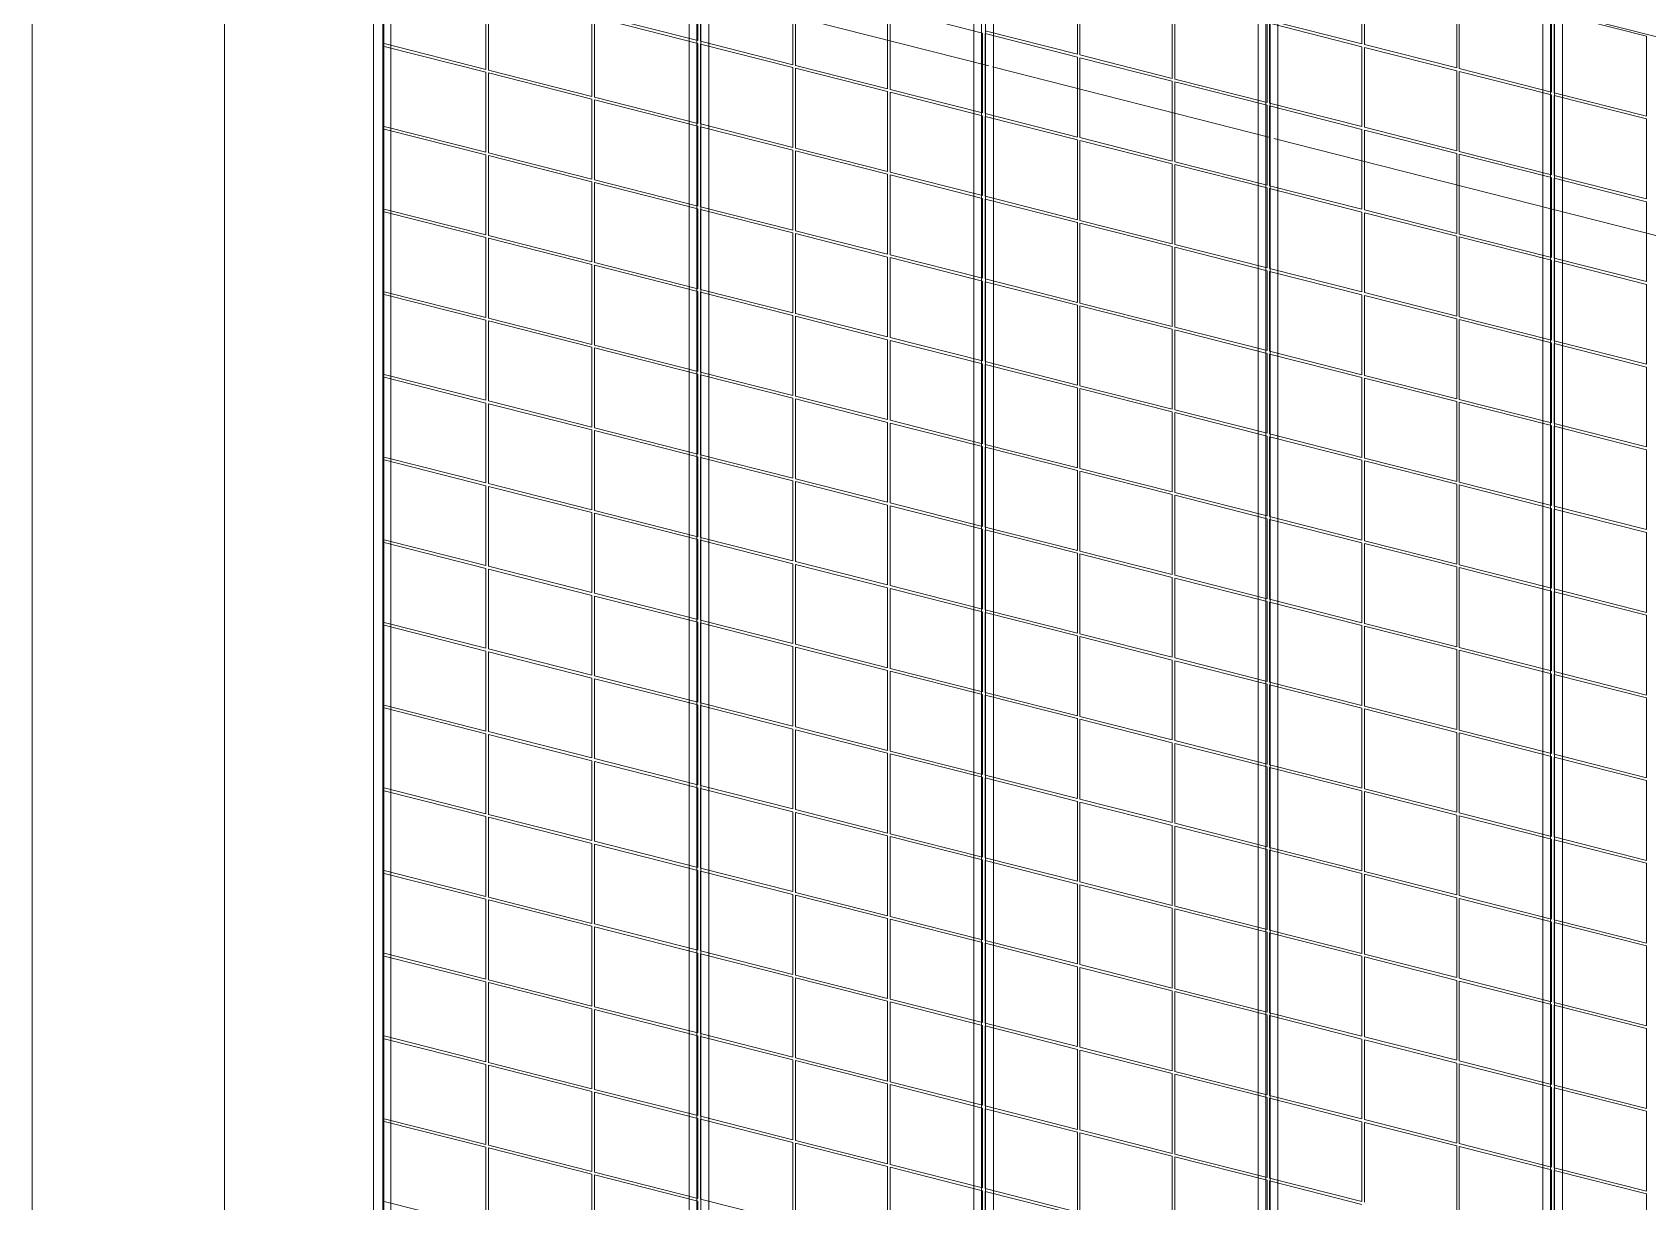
# Paper-space layout '02 Building 3D Model' of a CAD drawing. Header units: millimetres. Extents: x 5 to 415, y 7 to 290.
# Drawn here: x 5 to 89.1, y 134.3 to 195.2 of the extents above; entities that cross this region are included whole.
import ezdxf

# ---------------------------------------------------------------- set-up
doc = ezdxf.new("R2010")
doc.units = ezdxf.units.MM
doc.layers.add('MODEL_3D_VIEW', color=7, linetype='Continuous', lineweight=9)
doc.layers.add('SHEET', color=7, linetype='Continuous')

# ---------------------------------------------------------------- blocks, each defined once
blk = doc.blocks.new('SHEET_02_BUILDING_3D')
at = {"layer": 'MODEL_3D_VIEW', "lineweight": 9}
for p, q in [((22.764, 211.821), (22.764, 91.216)), ((23.248, 91.191), (23.248, 211.795)), ((23.302, 91.079), (23.302, 211.684)), ((23.661, 91.093), (23.661, 211.698)), ((138.954, 182.442), (26.744, 210.961)), ((39.201, 207.748), (39.201, 87.144)), ((39.596, 207.64), (39.596, 87.036)), ((39.812, 86.981), (39.812, 207.585)), ((40.224, 86.884), (40.224, 207.488)), ((54.014, 203.983), (54.014, 92.77)), ((54.409, 203.875), (54.409, 92.563)), ((54.625, 92.509), (54.625, 203.821)), ((55.037, 97.354), (55.037, 203.723)), ((68.826, 200.219), (68.826, 79.614)), ((69.222, 200.111), (69.222, 79.506)), ((69.437, 79.451), (69.437, 200.056)), ((69.85, 79.354), (69.85, 199.959)), ((39.655, 194.792), (39.655, 198.955)), ((39.79, 198.921), (39.79, 194.758)), ((74.218, 194.623), (74.218, 198.785)), ((74.353, 198.751), (74.353, 194.588)), ((44.593, 193.538), (44.593, 197.7)), ((44.727, 197.666), (44.727, 193.503)), ((59.406, 194.08), (59.406, 198.242)), ((59.54, 198.208), (59.54, 194.046)), ((28.613, 193.292), (28.613, 197.454)), ((28.748, 197.42), (28.748, 193.257)), ((39.669, 197.319), (54.796, 193.474)), ((64.343, 192.825), (64.343, 196.987)), ((64.478, 196.953), (64.478, 192.791)), ((79.156, 193.368), (79.156, 197.53)), ((79.291, 197.496), (79.291, 193.333)), ((34.134, 191.888), (34.134, 196.051)), ((34.269, 196.162), (39.655, 194.792)), ((39.655, 194.647), (34.269, 196.016)), ((34.269, 196.016), (34.269, 191.854)), ((49.53, 192.283), (49.53, 196.445)), ((54.468, 195.19), (49.665, 196.411)), ((49.665, 196.411), (49.665, 192.248)), ((83.639, 196.454), (83.639, 75.849)), ((84.035, 196.346), (84.035, 75.741)), ((84.094, 192.113), (84.094, 196.275)), ((89.031, 195.02), (84.228, 196.241)), ((84.228, 196.241), (84.228, 192.079)), ((84.25, 75.687), (84.25, 196.291)), ((84.662, 75.589), (84.662, 196.194)), ((54.468, 191.028), (54.468, 195.19)), ((54.603, 195.301), (59.406, 194.08)), ((59.406, 193.935), (54.603, 195.156)), ((54.603, 195.156), (54.603, 190.993)), ((69.281, 191.57), (69.281, 195.732)), ((69.415, 195.843), (74.218, 194.623)), ((74.218, 194.478), (69.415, 195.698)), ((69.415, 195.698), (69.415, 191.536)), ((23.324, 194.636), (28.613, 193.292)), ((28.613, 193.147), (23.324, 194.491)), ((39.655, 190.485), (39.655, 194.647)), ((39.79, 194.758), (44.593, 193.538)), ((44.593, 193.393), (39.79, 194.613)), ((39.79, 194.613), (39.79, 190.451)), ((74.218, 190.315), (74.218, 194.478)), ((74.353, 194.588), (79.156, 193.368)), ((79.156, 193.223), (74.353, 194.443)), ((74.353, 194.443), (74.353, 190.281)), ((89.031, 190.858), (89.031, 195.02)), ((44.727, 193.503), (49.53, 192.283)), ((59.406, 189.773), (59.406, 193.935)), ((59.54, 194.046), (64.343, 192.825)), ((64.343, 192.68), (59.54, 193.901)), ((59.54, 193.901), (59.54, 189.739)), ((28.613, 188.984), (28.613, 193.147)), ((28.748, 193.257), (34.134, 191.888)), ((34.134, 191.743), (28.748, 193.112)), ((28.748, 193.112), (28.748, 188.95)), ((44.593, 189.23), (44.593, 193.393)), ((49.53, 192.138), (44.727, 193.358)), ((44.727, 193.358), (44.727, 189.196)), ((54.988, 193.426), (69.445, 189.751)), ((64.343, 188.518), (64.343, 192.68)), ((64.478, 192.791), (69.281, 191.57)), ((69.281, 191.425), (64.478, 192.646)), ((64.478, 192.646), (64.478, 188.484)), ((79.156, 189.06), (79.156, 193.223)), ((79.291, 193.333), (84.094, 192.113)), ((84.094, 191.968), (79.291, 193.188)), ((79.291, 193.188), (79.291, 189.026)), ((34.269, 191.854), (39.655, 190.485)), ((49.53, 187.975), (49.53, 192.138)), ((49.665, 192.248), (54.468, 191.028)), ((54.468, 190.883), (49.665, 192.103)), ((49.665, 192.103), (49.665, 187.941)), ((84.094, 187.805), (84.094, 191.968)), ((84.228, 192.079), (89.031, 190.858)), ((89.031, 190.713), (84.228, 191.933)), ((84.228, 191.933), (84.228, 187.771)), ((34.134, 187.581), (34.134, 191.743)), ((39.655, 190.34), (34.269, 191.709)), ((34.269, 191.709), (34.269, 187.547)), ((54.603, 190.993), (59.406, 189.773)), ((69.281, 187.263), (69.281, 191.425)), ((69.415, 191.536), (74.218, 190.315)), ((74.218, 190.17), (69.415, 191.391)), ((69.415, 191.391), (69.415, 187.229)), ((23.324, 190.328), (28.613, 188.984)), ((28.613, 188.839), (23.324, 190.183)), ((39.655, 186.178), (39.655, 190.34)), ((39.79, 190.451), (44.593, 189.23)), ((44.593, 189.085), (39.79, 190.306)), ((39.79, 190.306), (39.79, 186.144)), ((54.468, 186.72), (54.468, 190.883)), ((59.406, 189.628), (54.603, 190.848)), ((54.603, 190.848), (54.603, 186.686)), ((74.218, 186.008), (74.218, 190.17)), ((74.353, 190.281), (79.156, 189.06)), ((79.156, 188.915), (74.353, 190.136)), ((74.353, 190.136), (74.353, 185.974)), ((89.031, 186.551), (89.031, 190.713)), ((59.406, 185.465), (59.406, 189.628)), ((59.54, 189.739), (64.343, 188.518)), ((64.343, 188.373), (59.54, 189.594)), ((59.54, 189.594), (59.54, 185.431)), ((69.636, 189.703), (98.742, 182.305)), ((28.613, 184.677), (28.613, 188.839)), ((28.748, 188.95), (34.134, 187.581)), ((34.134, 187.436), (28.748, 188.805)), ((28.748, 188.805), (28.748, 184.643)), ((44.593, 184.923), (44.593, 189.085)), ((44.727, 189.196), (49.53, 187.975)), ((49.53, 187.83), (44.727, 189.051)), ((44.727, 189.051), (44.727, 184.889)), ((64.478, 188.484), (69.281, 187.263)), ((79.156, 184.753), (79.156, 188.915)), ((79.291, 189.026), (84.094, 187.805)), ((84.094, 187.66), (79.291, 188.881)), ((79.291, 188.881), (79.291, 184.719)), ((34.269, 187.547), (39.655, 186.178)), ((49.53, 183.668), (49.53, 187.83)), ((49.665, 187.941), (54.468, 186.72)), ((54.468, 186.575), (49.665, 187.796)), ((49.665, 187.796), (49.665, 183.634)), ((64.343, 184.211), (64.343, 188.373)), ((69.281, 187.118), (64.478, 188.339)), ((64.478, 188.339), (64.478, 184.176)), ((84.094, 183.498), (84.094, 187.66)), ((84.228, 187.771), (89.031, 186.551)), ((89.031, 186.405), (84.228, 187.626)), ((84.228, 187.626), (84.228, 183.464)), ((34.134, 183.274), (34.134, 187.436)), ((39.655, 186.033), (34.269, 187.402)), ((34.269, 187.402), (34.269, 183.24)), ((69.281, 182.956), (69.281, 187.118)), ((69.415, 187.229), (74.218, 186.008)), ((74.218, 185.863), (69.415, 187.084)), ((69.415, 187.084), (69.415, 182.921)), ((23.324, 186.021), (28.613, 184.677)), ((28.613, 184.532), (23.324, 185.876)), ((39.655, 181.871), (39.655, 186.033)), ((39.79, 186.144), (44.593, 184.923)), ((44.593, 184.778), (39.79, 185.999)), ((39.79, 185.999), (39.79, 181.836)), ((54.468, 182.413), (54.468, 186.575)), ((54.603, 186.686), (59.406, 185.465)), ((59.406, 185.32), (54.603, 186.541)), ((54.603, 186.541), (54.603, 182.379)), ((74.218, 181.701), (74.218, 185.863)), ((74.353, 185.974), (79.156, 184.753)), ((89.031, 182.243), (89.031, 186.405)), ((59.406, 181.158), (59.406, 185.32)), ((59.54, 185.431), (64.343, 184.211)), ((64.343, 184.066), (59.54, 185.286)), ((59.54, 185.286), (59.54, 181.124)), ((79.156, 184.608), (74.353, 185.829)), ((74.353, 185.829), (74.353, 181.667)), ((28.613, 180.37), (28.613, 184.532)), ((28.748, 184.643), (34.134, 183.274)), ((34.134, 183.129), (28.748, 184.498)), ((28.748, 184.498), (28.748, 180.336)), ((44.593, 180.616), (44.593, 184.778)), ((44.727, 184.889), (49.53, 183.668)), ((49.53, 183.523), (44.727, 184.744)), ((44.727, 184.744), (44.727, 180.581)), ((64.478, 184.176), (69.281, 182.956)), ((79.156, 180.446), (79.156, 184.608)), ((79.291, 184.719), (84.094, 183.498)), ((84.094, 183.353), (79.291, 184.574)), ((79.291, 184.574), (79.291, 180.412)), ((49.53, 179.361), (49.53, 183.523)), ((49.665, 183.634), (54.468, 182.413)), ((54.468, 182.268), (49.665, 183.489)), ((49.665, 183.489), (49.665, 179.327)), ((64.343, 179.903), (64.343, 184.066)), ((69.281, 182.811), (64.478, 184.031)), ((64.478, 184.031), (64.478, 179.869)), ((84.094, 179.191), (84.094, 183.353)), ((84.228, 183.464), (89.031, 182.243)), ((34.134, 178.967), (34.134, 183.129)), ((34.269, 183.24), (39.655, 181.871)), ((39.655, 181.726), (34.269, 183.095)), ((34.269, 183.095), (34.269, 178.932)), ((69.281, 178.648), (69.281, 182.811)), ((69.415, 182.921), (74.218, 181.701)), ((74.218, 181.556), (69.415, 182.776)), ((69.415, 182.776), (69.415, 178.614)), ((89.031, 182.098), (84.228, 183.319)), ((84.228, 183.319), (84.228, 179.157)), ((23.324, 181.714), (28.613, 180.37)), ((39.655, 177.563), (39.655, 181.726)), ((39.79, 181.836), (44.593, 180.616)), ((44.593, 180.471), (39.79, 181.691)), ((39.79, 181.691), (39.79, 177.529)), ((54.468, 178.106), (54.468, 182.268)), ((54.603, 182.379), (59.406, 181.158)), ((59.406, 181.013), (54.603, 182.234)), ((54.603, 182.234), (54.603, 178.072)), ((74.353, 181.667), (79.156, 180.446)), ((89.031, 177.936), (89.031, 182.098)), ((28.613, 180.225), (23.324, 181.569)), ((59.406, 176.851), (59.406, 181.013)), ((59.54, 181.124), (64.343, 179.903)), ((64.343, 179.758), (59.54, 180.979)), ((59.54, 180.979), (59.54, 176.817)), ((74.218, 177.393), (74.218, 181.556)), ((79.156, 180.301), (74.353, 181.521)), ((74.353, 181.521), (74.353, 177.359)), ((28.613, 176.062), (28.613, 180.225)), ((28.748, 180.336), (34.134, 178.967)), ((34.134, 178.821), (28.748, 180.19)), ((28.748, 180.19), (28.748, 176.028)), ((44.593, 176.308), (44.593, 180.471)), ((44.727, 180.581), (49.53, 179.361)), ((49.53, 179.216), (44.727, 180.436)), ((44.727, 180.436), (44.727, 176.274)), ((79.156, 176.138), (79.156, 180.301)), ((79.291, 180.412), (84.094, 179.191)), ((84.094, 179.046), (79.291, 180.267)), ((79.291, 180.267), (79.291, 176.104)), ((49.53, 175.053), (49.53, 179.216)), ((49.665, 179.327), (54.468, 178.106)), ((54.468, 177.961), (49.665, 179.181)), ((49.665, 179.181), (49.665, 175.019)), ((64.343, 175.596), (64.343, 179.758)), ((64.478, 179.869), (69.281, 178.648)), ((69.281, 178.503), (64.478, 179.724)), ((64.478, 179.724), (64.478, 175.562)), ((84.228, 179.157), (89.031, 177.936)), ((34.134, 174.659), (34.134, 178.821)), ((34.269, 178.932), (39.655, 177.563)), ((39.655, 177.418), (34.269, 178.787)), ((34.269, 178.787), (34.269, 174.625)), ((69.281, 174.341), (69.281, 178.503)), ((69.415, 178.614), (74.218, 177.393)), ((74.218, 177.248), (69.415, 178.469)), ((69.415, 178.469), (69.415, 174.307)), ((84.094, 174.884), (84.094, 179.046)), ((89.031, 177.791), (84.228, 179.012)), ((84.228, 179.012), (84.228, 174.849)), ((39.79, 177.529), (44.593, 176.308)), ((54.468, 173.799), (54.468, 177.961)), ((54.603, 178.072), (59.406, 176.851)), ((59.406, 176.706), (54.603, 177.927)), ((54.603, 177.927), (54.603, 173.764)), ((89.031, 173.629), (89.031, 177.791)), ((23.324, 177.407), (28.613, 176.062)), ((28.613, 175.917), (23.324, 177.262)), ((39.655, 173.256), (39.655, 177.418)), ((44.593, 176.163), (39.79, 177.384)), ((39.79, 177.384), (39.79, 173.222)), ((59.406, 172.544), (59.406, 176.706)), ((59.54, 176.817), (64.343, 175.596)), ((64.343, 175.451), (59.54, 176.672)), ((59.54, 176.672), (59.54, 172.509)), ((74.218, 173.086), (74.218, 177.248)), ((74.353, 177.359), (79.156, 176.138)), ((79.156, 175.993), (74.353, 177.214)), ((74.353, 177.214), (74.353, 173.052)), ((28.613, 171.755), (28.613, 175.917)), ((28.748, 176.028), (34.134, 174.659)), ((34.134, 174.514), (28.748, 175.883)), ((28.748, 175.883), (28.748, 171.721)), ((44.593, 172.001), (44.593, 176.163)), ((44.727, 176.274), (49.53, 175.053)), ((49.53, 174.908), (44.727, 176.129)), ((44.727, 176.129), (44.727, 171.967)), ((79.156, 171.831), (79.156, 175.993)), ((79.291, 176.104), (84.094, 174.884)), ((84.094, 174.739), (79.291, 175.959)), ((79.291, 175.959), (79.291, 171.797)), ((49.665, 175.019), (54.468, 173.799)), ((64.343, 171.289), (64.343, 175.451)), ((64.478, 175.562), (69.281, 174.341)), ((69.281, 174.196), (64.478, 175.417)), ((64.478, 175.417), (64.478, 171.254)), ((34.134, 170.352), (34.134, 174.514)), ((34.269, 174.625), (39.655, 173.256)), ((39.655, 173.111), (34.269, 174.48)), ((34.269, 174.48), (34.269, 170.318)), ((49.53, 170.746), (49.53, 174.908)), ((54.468, 173.653), (49.665, 174.874)), ((49.665, 174.874), (49.665, 170.712)), ((69.281, 170.034), (69.281, 174.196)), ((69.415, 174.307), (74.218, 173.086)), ((74.218, 172.941), (69.415, 174.162)), ((69.415, 174.162), (69.415, 170)), ((84.094, 170.576), (84.094, 174.739)), ((84.228, 174.849), (89.031, 173.629)), ((89.031, 173.484), (84.228, 174.704)), ((84.228, 174.704), (84.228, 170.542)), ((54.468, 169.491), (54.468, 173.653)), ((54.603, 173.764), (59.406, 172.544)), ((59.406, 172.399), (54.603, 173.619)), ((54.603, 173.619), (54.603, 169.457)), ((89.031, 169.321), (89.031, 173.484)), ((23.324, 173.099), (28.613, 171.755)), ((28.613, 171.61), (23.324, 172.954)), ((39.655, 168.949), (39.655, 173.111)), ((39.79, 173.222), (44.593, 172.001)), ((44.593, 171.856), (39.79, 173.077)), ((39.79, 173.077), (39.79, 168.914)), ((59.54, 172.509), (64.343, 171.289)), ((74.218, 168.779), (74.218, 172.941)), ((74.353, 173.052), (79.156, 171.831)), ((79.156, 171.686), (74.353, 172.907)), ((74.353, 172.907), (74.353, 168.745)), ((28.613, 167.448), (28.613, 171.61)), ((28.748, 171.721), (34.134, 170.352)), ((34.134, 170.207), (28.748, 171.576)), ((28.748, 171.576), (28.748, 167.414)), ((44.593, 167.694), (44.593, 171.856)), ((44.727, 171.967), (49.53, 170.746)), ((49.53, 170.601), (44.727, 171.822)), ((44.727, 171.822), (44.727, 167.66)), ((59.406, 168.236), (59.406, 172.399)), ((64.343, 171.144), (59.54, 172.364)), ((59.54, 172.364), (59.54, 168.202)), ((79.156, 167.524), (79.156, 171.686)), ((79.291, 171.797), (84.094, 170.576)), ((84.094, 170.431), (79.291, 171.652)), ((79.291, 171.652), (79.291, 167.49)), ((64.343, 166.981), (64.343, 171.144)), ((64.478, 171.254), (69.281, 170.034)), ((69.281, 169.889), (64.478, 171.109)), ((64.478, 171.109), (64.478, 166.947)), ((34.134, 166.045), (34.134, 170.207)), ((34.269, 170.318), (39.655, 168.949)), ((39.655, 168.804), (34.269, 170.173)), ((34.269, 170.173), (34.269, 166.01)), ((49.53, 166.439), (49.53, 170.601)), ((49.665, 170.712), (54.468, 169.491)), ((54.468, 169.346), (49.665, 170.567)), ((49.665, 170.567), (49.665, 166.405)), ((69.281, 165.726), (69.281, 169.889)), ((69.415, 170), (74.218, 168.779)), ((84.094, 166.269), (84.094, 170.431)), ((84.228, 170.542), (89.031, 169.321)), ((89.031, 169.176), (84.228, 170.397)), ((84.228, 170.397), (84.228, 166.235)), ((54.468, 165.184), (54.468, 169.346)), ((54.603, 169.457), (59.406, 168.236)), ((59.406, 168.091), (54.603, 169.312)), ((54.603, 169.312), (54.603, 165.15)), ((74.218, 168.634), (69.415, 169.854)), ((69.415, 169.854), (69.415, 165.692)), ((89.031, 165.014), (89.031, 169.176)), ((23.324, 168.792), (28.613, 167.448)), ((28.613, 167.303), (23.324, 168.647)), ((39.655, 164.641), (39.655, 168.804)), ((39.79, 168.914), (44.593, 167.694)), ((44.593, 167.549), (39.79, 168.769)), ((39.79, 168.769), (39.79, 164.607)), ((59.54, 168.202), (64.343, 166.981)), ((74.218, 164.472), (74.218, 168.634)), ((74.353, 168.745), (79.156, 167.524)), ((79.156, 167.379), (74.353, 168.6)), ((74.353, 168.6), (74.353, 164.437)), ((28.748, 167.414), (34.134, 166.045)), ((44.593, 163.386), (44.593, 167.549)), ((44.727, 167.66), (49.53, 166.439)), ((49.53, 166.294), (44.727, 167.514)), ((44.727, 167.514), (44.727, 163.352)), ((59.406, 163.929), (59.406, 168.091)), ((64.343, 166.836), (59.54, 168.057)), ((59.54, 168.057), (59.54, 163.895)), ((79.156, 163.217), (79.156, 167.379)), ((79.291, 167.49), (84.094, 166.269)), ((28.613, 163.141), (28.613, 167.303)), ((34.134, 165.9), (28.748, 167.269)), ((28.748, 167.269), (28.748, 163.106)), ((64.343, 162.674), (64.343, 166.836)), ((64.478, 166.947), (69.281, 165.726)), ((69.281, 165.581), (64.478, 166.802)), ((64.478, 166.802), (64.478, 162.64)), ((84.094, 166.124), (79.291, 167.345)), ((79.291, 167.345), (79.291, 163.182)), ((34.134, 161.737), (34.134, 165.9)), ((34.269, 166.01), (39.655, 164.641)), ((39.655, 164.496), (34.269, 165.865)), ((34.269, 165.865), (34.269, 161.703)), ((49.53, 162.132), (49.53, 166.294)), ((49.665, 166.405), (54.468, 165.184)), ((54.468, 165.039), (49.665, 166.26)), ((49.665, 166.26), (49.665, 162.097)), ((69.415, 165.692), (74.218, 164.472)), ((84.094, 161.962), (84.094, 166.124)), ((84.228, 166.235), (89.031, 165.014)), ((89.031, 164.869), (84.228, 166.09)), ((84.228, 166.09), (84.228, 161.927)), ((54.468, 160.877), (54.468, 165.039)), ((54.603, 165.15), (59.406, 163.929)), ((59.406, 163.784), (54.603, 165.005)), ((54.603, 165.005), (54.603, 160.842)), ((69.281, 161.419), (69.281, 165.581)), ((74.218, 164.326), (69.415, 165.547)), ((69.415, 165.547), (69.415, 161.385)), ((89.031, 160.707), (89.031, 164.869)), ((23.324, 164.485), (28.613, 163.141)), ((28.613, 162.995), (23.324, 164.34)), ((39.655, 160.334), (39.655, 164.496)), ((39.79, 164.607), (44.593, 163.386)), ((44.593, 163.241), (39.79, 164.462)), ((39.79, 164.462), (39.79, 160.3)), ((74.218, 160.164), (74.218, 164.326)), ((74.353, 164.437), (79.156, 163.217)), ((79.156, 163.072), (74.353, 164.292)), ((74.353, 164.292), (74.353, 160.13)), ((44.593, 159.079), (44.593, 163.241)), ((44.727, 163.352), (49.53, 162.132)), ((49.53, 161.986), (44.727, 163.207)), ((44.727, 163.207), (44.727, 159.045)), ((59.406, 159.622), (59.406, 163.784)), ((59.54, 163.895), (64.343, 162.674)), ((64.343, 162.529), (59.54, 163.75)), ((59.54, 163.75), (59.54, 159.587)), ((79.291, 163.182), (84.094, 161.962)), ((28.613, 158.833), (28.613, 162.995)), ((28.748, 163.106), (34.134, 161.737)), ((34.134, 161.592), (28.748, 162.961)), ((28.748, 162.961), (28.748, 158.799)), ((64.343, 158.367), (64.343, 162.529)), ((64.478, 162.64), (69.281, 161.419)), ((69.281, 161.274), (64.478, 162.495)), ((64.478, 162.495), (64.478, 158.333)), ((79.156, 158.909), (79.156, 163.072)), ((84.094, 161.817), (79.291, 163.037)), ((79.291, 163.037), (79.291, 158.875)), ((34.134, 157.43), (34.134, 161.592)), ((34.269, 161.703), (39.655, 160.334)), ((39.655, 160.189), (34.269, 161.558)), ((34.269, 161.558), (34.269, 157.396)), ((49.53, 157.824), (49.53, 161.986)), ((49.665, 162.097), (54.468, 160.877)), ((54.468, 160.732), (49.665, 161.952)), ((49.665, 161.952), (49.665, 157.79)), ((84.094, 157.654), (84.094, 161.817)), ((84.228, 161.927), (89.031, 160.707)), ((89.031, 160.562), (84.228, 161.782)), ((84.228, 161.782), (84.228, 157.62)), ((54.468, 156.569), (54.468, 160.732)), ((54.603, 160.842), (59.406, 159.622)), ((59.406, 159.477), (54.603, 160.697)), ((54.603, 160.697), (54.603, 156.535)), ((69.281, 157.112), (69.281, 161.274)), ((69.415, 161.385), (74.218, 160.164)), ((74.218, 160.019), (69.415, 161.24)), ((69.415, 161.24), (69.415, 157.078)), ((23.324, 160.177), (28.613, 158.833)), ((28.613, 158.688), (23.324, 160.032)), ((39.655, 156.027), (39.655, 160.189)), ((39.79, 160.3), (44.593, 159.079)), ((44.593, 158.934), (39.79, 160.155)), ((39.79, 160.155), (39.79, 155.993)), ((74.218, 155.857), (74.218, 160.019)), ((74.353, 160.13), (79.156, 158.909)), ((79.156, 158.764), (74.353, 159.985)), ((74.353, 159.985), (74.353, 155.823)), ((89.031, 156.399), (89.031, 160.562)), ((44.727, 159.045), (49.53, 157.824)), ((59.406, 155.314), (59.406, 159.477)), ((59.54, 159.587), (64.343, 158.367)), ((64.343, 158.222), (59.54, 159.442)), ((59.54, 159.442), (59.54, 155.28)), ((28.613, 154.526), (28.613, 158.688)), ((28.748, 158.799), (34.134, 157.43)), ((34.134, 157.285), (28.748, 158.654)), ((28.748, 158.654), (28.748, 154.492)), ((44.593, 154.772), (44.593, 158.934)), ((49.53, 157.679), (44.727, 158.9)), ((44.727, 158.9), (44.727, 154.738)), ((64.343, 154.059), (64.343, 158.222)), ((64.478, 158.333), (69.281, 157.112)), ((69.281, 156.967), (64.478, 158.187)), ((64.478, 158.187), (64.478, 154.025)), ((79.156, 154.602), (79.156, 158.764)), ((79.291, 158.875), (84.094, 157.654)), ((84.094, 157.509), (79.291, 158.73)), ((79.291, 158.73), (79.291, 154.568)), ((34.134, 153.123), (34.134, 157.285)), ((34.269, 157.396), (39.655, 156.027)), ((49.53, 153.517), (49.53, 157.679)), ((49.665, 157.79), (54.468, 156.569)), ((54.468, 156.424), (49.665, 157.645)), ((49.665, 157.645), (49.665, 153.483)), ((84.094, 153.347), (84.094, 157.509)), ((84.228, 157.62), (89.031, 156.399)), ((89.031, 156.254), (84.228, 157.475)), ((84.228, 157.475), (84.228, 153.313)), ((39.655, 155.882), (34.269, 157.251)), ((34.269, 157.251), (34.269, 153.088)), ((54.468, 152.262), (54.468, 156.424)), ((54.603, 156.535), (59.406, 155.314)), ((69.281, 152.805), (69.281, 156.967)), ((69.415, 157.078), (74.218, 155.857)), ((74.218, 155.712), (69.415, 156.933)), ((69.415, 156.933), (69.415, 152.77)), ((23.324, 155.87), (28.613, 154.526)), ((28.613, 154.381), (23.324, 155.725)), ((39.655, 151.719), (39.655, 155.882)), ((39.79, 155.993), (44.593, 154.772)), ((44.593, 154.627), (39.79, 155.847)), ((39.79, 155.847), (39.79, 151.685)), ((59.406, 155.169), (54.603, 156.39)), ((54.603, 156.39), (54.603, 152.228)), ((74.218, 151.55), (74.218, 155.712)), ((74.353, 155.823), (79.156, 154.602)), ((79.156, 154.457), (74.353, 155.678)), ((74.353, 155.678), (74.353, 151.515)), ((89.031, 152.092), (89.031, 156.254)), ((59.406, 151.007), (59.406, 155.169)), ((59.54, 155.28), (64.343, 154.059)), ((64.343, 153.914), (59.54, 155.135)), ((59.54, 155.135), (59.54, 150.973)), ((28.613, 150.219), (28.613, 154.381)), ((28.748, 154.492), (34.134, 153.123)), ((34.134, 152.978), (28.748, 154.347)), ((28.748, 154.347), (28.748, 150.184)), ((44.593, 150.465), (44.593, 154.627)), ((44.727, 154.738), (49.53, 153.517)), ((49.53, 153.372), (44.727, 154.593)), ((44.727, 154.593), (44.727, 150.43)), ((64.343, 149.752), (64.343, 153.914)), ((64.478, 154.025), (69.281, 152.805)), ((79.156, 150.295), (79.156, 154.457)), ((79.291, 154.568), (84.094, 153.347)), ((84.094, 153.202), (79.291, 154.423)), ((79.291, 154.423), (79.291, 150.26)), ((34.269, 153.088), (39.655, 151.719)), ((49.53, 149.21), (49.53, 153.372)), ((49.665, 153.483), (54.468, 152.262)), ((54.468, 152.117), (49.665, 153.338)), ((49.665, 153.338), (49.665, 149.175)), ((69.281, 152.659), (64.478, 153.88)), ((64.478, 153.88), (64.478, 149.718)), ((84.094, 149.04), (84.094, 153.202)), ((84.228, 153.313), (89.031, 152.092)), ((89.031, 151.947), (84.228, 153.168)), ((84.228, 153.168), (84.228, 149.006)), ((34.134, 148.815), (34.134, 152.978)), ((39.655, 151.574), (34.269, 152.943)), ((34.269, 152.943), (34.269, 148.781)), ((54.603, 152.228), (59.406, 151.007)), ((69.281, 148.497), (69.281, 152.659)), ((69.415, 152.77), (74.218, 151.55)), ((74.218, 151.405), (69.415, 152.625)), ((69.415, 152.625), (69.415, 148.463)), ((23.324, 151.563), (28.613, 150.219)), ((28.613, 150.074), (23.324, 151.418)), ((39.655, 147.412), (39.655, 151.574)), ((39.79, 151.685), (44.593, 150.465)), ((44.593, 150.319), (39.79, 151.54)), ((39.79, 151.54), (39.79, 147.378)), ((54.468, 147.955), (54.468, 152.117)), ((59.406, 150.862), (54.603, 152.083)), ((54.603, 152.083), (54.603, 147.92)), ((74.218, 147.242), (74.218, 151.405)), ((74.353, 151.515), (79.156, 150.295)), ((89.031, 147.785), (89.031, 151.947)), ((59.406, 146.7), (59.406, 150.862)), ((59.54, 150.973), (64.343, 149.752)), ((64.343, 149.607), (59.54, 150.828)), ((59.54, 150.828), (59.54, 146.666)), ((79.156, 150.15), (74.353, 151.37)), ((74.353, 151.37), (74.353, 147.208)), ((28.613, 145.911), (28.613, 150.074)), ((28.748, 150.184), (34.134, 148.815)), ((34.134, 148.67), (28.748, 150.039)), ((28.748, 150.039), (28.748, 145.877)), ((44.593, 146.157), (44.593, 150.319)), ((44.727, 150.43), (49.53, 149.21)), ((49.53, 149.065), (44.727, 150.285)), ((44.727, 150.285), (44.727, 146.123)), ((64.478, 149.718), (69.281, 148.497)), ((79.156, 145.987), (79.156, 150.15)), ((79.291, 150.26), (84.094, 149.04)), ((84.094, 148.895), (79.291, 150.115)), ((79.291, 150.115), (79.291, 145.953)), ((49.53, 144.902), (49.53, 149.065)), ((49.665, 149.175), (54.468, 147.955)), ((54.468, 147.81), (49.665, 149.03)), ((49.665, 149.03), (49.665, 144.868)), ((64.343, 145.445), (64.343, 149.607)), ((69.281, 148.352), (64.478, 149.573)), ((64.478, 149.573), (64.478, 145.411)), ((84.094, 144.732), (84.094, 148.895)), ((84.228, 149.006), (89.031, 147.785)), ((89.031, 147.64), (84.228, 148.86)), ((84.228, 148.86), (84.228, 144.698)), ((34.134, 144.508), (34.134, 148.67)), ((34.269, 148.781), (39.655, 147.412)), ((39.655, 147.267), (34.269, 148.636)), ((34.269, 148.636), (34.269, 144.474)), ((69.281, 144.19), (69.281, 148.352)), ((69.415, 148.463), (74.218, 147.242)), ((74.218, 147.097), (69.415, 148.318)), ((69.415, 148.318), (69.415, 144.156)), ((23.324, 147.255), (28.613, 145.911)), ((39.655, 143.105), (39.655, 147.267)), ((39.79, 147.378), (44.593, 146.157)), ((44.593, 146.012), (39.79, 147.233)), ((39.79, 147.233), (39.79, 143.071)), ((54.468, 143.647), (54.468, 147.81)), ((54.603, 147.92), (59.406, 146.7)), ((59.406, 146.555), (54.603, 147.775)), ((54.603, 147.775), (54.603, 143.613)), ((74.353, 147.208), (79.156, 145.987)), ((89.031, 143.478), (89.031, 147.64)), ((28.613, 145.766), (23.324, 147.11)), ((59.406, 142.392), (59.406, 146.555)), ((59.54, 146.666), (64.343, 145.445)), ((64.343, 145.3), (59.54, 146.52)), ((59.54, 146.52), (59.54, 142.358)), ((74.218, 142.935), (74.218, 147.097)), ((79.156, 145.842), (74.353, 147.063)), ((74.353, 147.063), (74.353, 142.901)), ((28.613, 141.604), (28.613, 145.766)), ((28.748, 145.877), (34.134, 144.508)), ((34.134, 144.363), (28.748, 145.732)), ((28.748, 145.732), (28.748, 141.57)), ((44.593, 141.85), (44.593, 146.012)), ((44.727, 146.123), (49.53, 144.902)), ((49.53, 144.757), (44.727, 145.978)), ((44.727, 145.978), (44.727, 141.816)), ((79.156, 141.68), (79.156, 145.842)), ((79.291, 145.953), (84.094, 144.732)), ((84.094, 144.587), (79.291, 145.808)), ((79.291, 145.808), (79.291, 141.646)), ((49.53, 140.595), (49.53, 144.757)), ((49.665, 144.868), (54.468, 143.647)), ((54.468, 143.502), (49.665, 144.723)), ((49.665, 144.723), (49.665, 140.561)), ((64.343, 141.138), (64.343, 145.3)), ((64.478, 145.411), (69.281, 144.19)), ((69.281, 144.045), (64.478, 145.266)), ((64.478, 145.266), (64.478, 141.103)), ((84.228, 144.698), (89.031, 143.478)), ((34.134, 140.201), (34.134, 144.363)), ((34.269, 144.474), (39.655, 143.105)), ((39.655, 142.96), (34.269, 144.329)), ((34.269, 144.329), (34.269, 140.167)), ((69.281, 139.883), (69.281, 144.045)), ((69.415, 144.156), (74.218, 142.935)), ((74.218, 142.79), (69.415, 144.011)), ((69.415, 144.011), (69.415, 139.848)), ((84.094, 140.425), (84.094, 144.587)), ((89.031, 143.332), (84.228, 144.553)), ((84.228, 144.553), (84.228, 140.391)), ((39.79, 143.071), (44.593, 141.85)), ((54.468, 139.34), (54.468, 143.502)), ((54.603, 143.613), (59.406, 142.392)), ((59.406, 142.247), (54.603, 143.468)), ((54.603, 143.468), (54.603, 139.306)), ((89.031, 139.17), (89.031, 143.332)), ((23.324, 142.948), (28.613, 141.604)), ((28.613, 141.459), (23.324, 142.803)), ((39.655, 138.798), (39.655, 142.96)), ((44.593, 141.705), (39.79, 142.926)), ((39.79, 142.926), (39.79, 138.763)), ((59.406, 138.085), (59.406, 142.247)), ((59.54, 142.358), (64.343, 141.138)), ((64.343, 140.992), (59.54, 142.213)), ((59.54, 142.213), (59.54, 138.051)), ((74.218, 138.628), (74.218, 142.79)), ((74.353, 142.901), (79.156, 141.68)), ((79.156, 141.535), (74.353, 142.756)), ((74.353, 142.756), (74.353, 138.593)), ((28.613, 137.297), (28.613, 141.459)), ((28.748, 141.57), (34.134, 140.201)), ((34.134, 140.056), (28.748, 141.425)), ((28.748, 141.425), (28.748, 137.263)), ((44.593, 137.543), (44.593, 141.705)), ((44.727, 141.816), (49.53, 140.595)), ((49.53, 140.45), (44.727, 141.671)), ((44.727, 141.671), (44.727, 137.508)), ((79.156, 137.373), (79.156, 141.535)), ((79.291, 141.646), (84.094, 140.425)), ((84.094, 140.28), (79.291, 141.501)), ((79.291, 141.501), (79.291, 137.339)), ((49.53, 136.288), (49.53, 140.45)), ((49.665, 140.561), (54.468, 139.34)), ((64.343, 136.83), (64.343, 140.992)), ((64.478, 141.103), (69.281, 139.883)), ((69.281, 139.738), (64.478, 140.958)), ((64.478, 140.958), (64.478, 136.796)), ((34.134, 135.894), (34.134, 140.056)), ((34.269, 140.167), (39.655, 138.798)), ((39.655, 138.653), (34.269, 140.022)), ((34.269, 140.022), (34.269, 135.859)), ((54.468, 139.195), (49.665, 140.416)), ((49.665, 140.416), (49.665, 136.254)), ((69.281, 135.575), (69.281, 139.738)), ((69.415, 139.848), (74.218, 138.628)), ((74.218, 138.483), (69.415, 139.703)), ((69.415, 139.703), (69.415, 135.541)), ((84.094, 136.118), (84.094, 140.28)), ((84.228, 140.391), (89.031, 139.17)), ((89.031, 139.025), (84.228, 140.246)), ((84.228, 140.246), (84.228, 136.084)), ((39.79, 138.763), (44.593, 137.543)), ((54.468, 135.033), (54.468, 139.195)), ((54.603, 139.306), (59.406, 138.085)), ((59.406, 137.94), (54.603, 139.161)), ((54.603, 139.161), (54.603, 134.999)), ((89.031, 134.863), (89.031, 139.025)), ((23.324, 138.641), (28.613, 137.297)), ((28.613, 137.152), (23.324, 138.496)), ((39.655, 134.49), (39.655, 138.653)), ((44.593, 137.398), (39.79, 138.618)), ((39.79, 138.618), (39.79, 134.456)), ((59.406, 133.778), (59.406, 137.94)), ((59.54, 138.051), (64.343, 136.83)), ((74.218, 134.32), (74.218, 138.483)), ((74.353, 138.593), (79.156, 137.373)), ((79.156, 137.228), (74.353, 138.448)), ((74.353, 138.448), (74.353, 134.286)), ((28.613, 132.989), (28.613, 137.152)), ((28.748, 137.263), (34.134, 135.894)), ((34.134, 135.748), (28.748, 137.117)), ((28.748, 137.117), (28.748, 132.955)), ((44.593, 133.235), (44.593, 137.398)), ((44.727, 137.508), (49.53, 136.288)), ((49.53, 136.143), (44.727, 137.363)), ((44.727, 137.363), (44.727, 133.201)), ((64.343, 136.685), (59.54, 137.906)), ((59.54, 137.906), (59.54, 133.744)), ((79.156, 133.065), (79.156, 137.228)), ((79.291, 137.339), (84.094, 136.118)), ((84.094, 135.973), (79.291, 137.193)), ((79.291, 137.193), (79.291, 133.031)), ((49.665, 136.254), (54.468, 135.033)), ((64.343, 132.523), (64.343, 136.685)), ((64.478, 136.796), (69.281, 135.575)), ((69.281, 135.43), (64.478, 136.651)), ((64.478, 136.651), (64.478, 132.489)), ((34.134, 131.586), (34.134, 135.748)), ((34.269, 135.859), (39.655, 134.49)), ((39.655, 134.345), (34.269, 135.714)), ((34.269, 135.714), (34.269, 131.552)), ((49.53, 131.98), (49.53, 136.143)), ((54.468, 134.888), (49.665, 136.108)), ((49.665, 136.108), (49.665, 131.946)), ((69.281, 131.268), (69.281, 135.43)), ((69.415, 135.541), (74.218, 134.32)), ((84.094, 131.811), (84.094, 135.973)), ((84.228, 136.084), (89.031, 134.863)), ((89.031, 134.718), (84.228, 135.939)), ((84.228, 135.939), (84.228, 131.776)), ((54.468, 130.726), (54.468, 134.888)), ((54.603, 134.999), (59.406, 133.778)), ((59.406, 133.633), (54.603, 134.854)), ((54.603, 134.854), (54.603, 130.691)), ((74.218, 134.175), (69.415, 135.396)), ((69.415, 135.396), (69.415, 131.234)), ((89.031, 130.556), (89.031, 134.718)), ((23.324, 134.334), (28.613, 132.989)), ((39.655, 130.183), (39.655, 134.345)), ((39.79, 134.456), (44.593, 133.235))]:
    blk.add_line(p, q, dxfattribs=at)
at = {"layer": 'SHEET', "lineweight": 18}
for p, q in [((5, 7), (5, 290)), ((15, 17), (15, 277))]:
    blk.add_line(p, q, dxfattribs=at)

psp = doc.layouts.new('02 Building 3D Model')

# ---------------------------------------------------------------- block references
psp.add_blockref('SHEET_02_BUILDING_3D', (0, 0))

doc.saveas('drawing.dxf')
